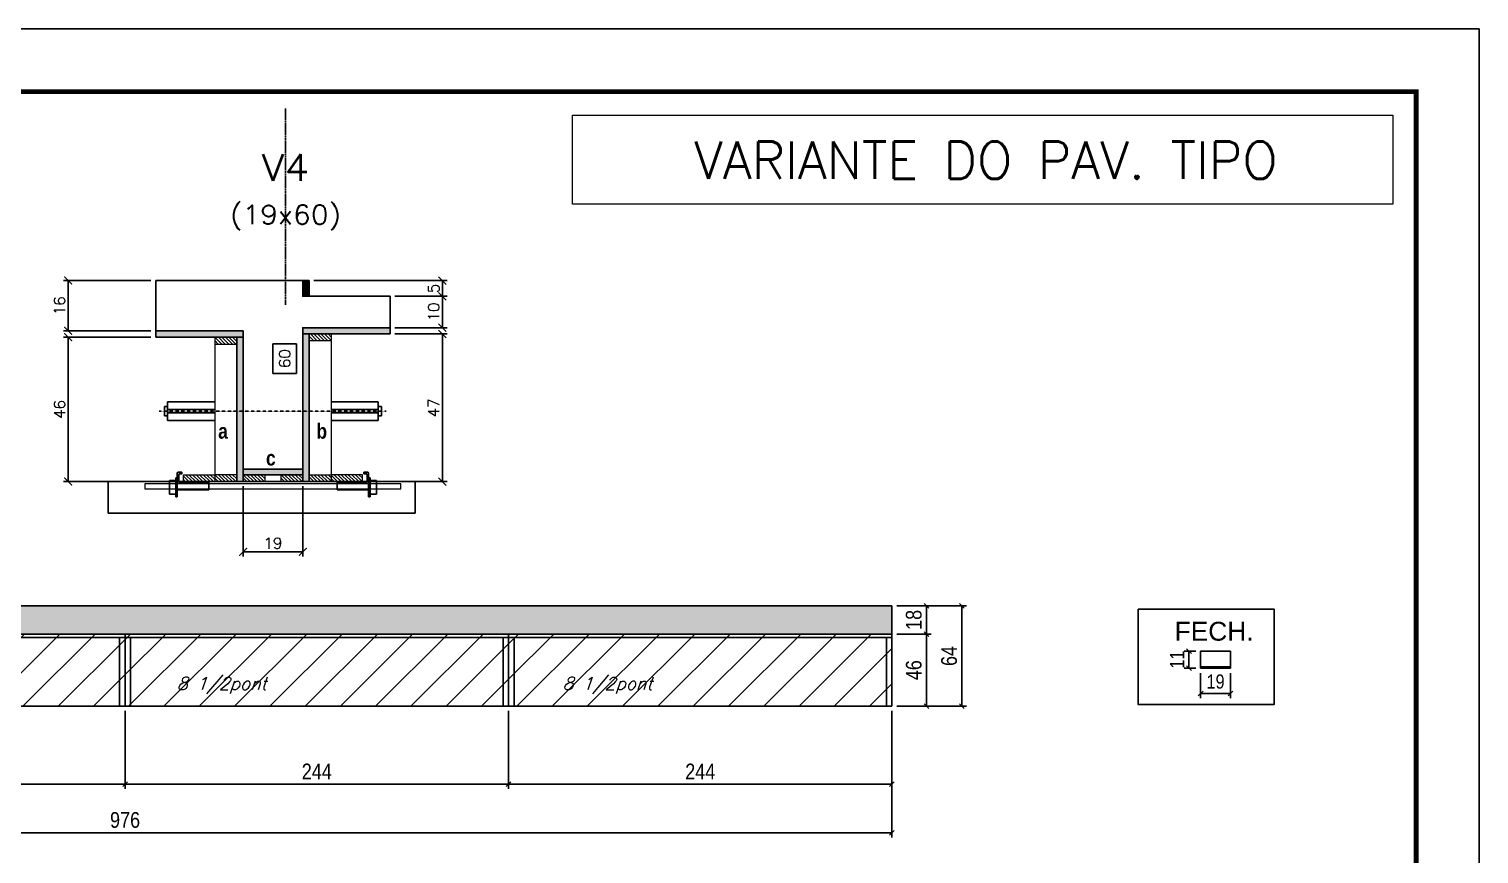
# Model space of a CAD drawing. Extents: x -10448 to -1189, y -11772 to 17235.
# Drawn here: x -6716 to -5793, y 1387 to 1913 of the extents above; entities that cross this region are included whole.
import ezdxf
from ezdxf.enums import TextEntityAlignment as Align

# ---------------------------------------------------------------- set-up
doc = ezdxf.new("R2010")
doc.units = 0
doc.linetypes.add('DASHED', pattern=[0.75, 0.5, -0.25])
doc.linetypes.add('HIDDEN', pattern=[0.375, 0.25, -0.125])
for name, color, linetype in [('5', 5, 'Continuous'), ('barrote', 251, 'Continuous'), ('COTA', 241, 'Continuous'), ('Cota Seção (2x)', 4, 'Continuous'), ('detalhes', 4, 'Continuous'), ('Painéis', 200, 'Continuous'), ('presilha', 1, 'Continuous'), ('Reaproveitamento', 251, 'Continuous'), ('SARR_2.2x7', 40, 'Continuous'), ('SARR_3.5x7', 81, 'Continuous'), ('TENSOR', 3, 'Continuous'), ('texto', 7, 'Continuous'), ('Texto de Titulo', 7, 'Continuous'), ('Texto Qtd Sarr', 242, 'Continuous')]:
    doc.layers.add(name, color=color, linetype=linetype)
for name, color, linetype, lineweight in [('CONCRETO', 251, 'Continuous', 25), ('Folhas', 255, 'Continuous', 9), ('Hachura', 251, 'Continuous', 9), ('Madeira', 126, 'Continuous', 18), ('SARRAFO DE PRESSAO', 251, 'DASHED', 9), ('SCO-___-LAJ', 2, 'Continuous', 0), ('Texto Seção', 7, 'Continuous', 15)]:
    doc.layers.add(name, color=color, linetype=linetype, lineweight=lineweight)
doc.layers.add('Laje_Perimetro', color=7, linetype='Continuous', plot=False)
doc.styles.add('COTA TECNICA', font='techl___.ttf', dxfattribs={"height": 10})
doc.styles.add('COTA TECNICA-50', font='techl___.ttf', dxfattribs={"height": 9})
doc.styles.add('REGUA-120', font='ROMANS.shx', dxfattribs={"height": 15})
doc.styles.add('Romans', font='romans.shx')
doc.styles.get("Standard").update_dxf_attribs({"font": 'arial.ttf'})
doc.styles.add('TECNICA', font='techb___.ttf', dxfattribs={"height": 10})
doc.dimstyles.new('COTA PAINEL-50', dxfattribs={"dimtxt": 9, "dimasz": 3, "dimexe": 3, "dimexo": 3, "dimgap": 3, "dimtad": 1, "dimdec": 1, "dimzin": 12, "dimdsep": 46, "dimtxsty": 'COTA TECNICA-50', "dimblk1": 'OBLIQUE', "dimblk2": 'OBLIQUE', "dimsah": 1, "dimcen": 0.9, "dimclrd": 4, "dimclre": 4, "dimclrt": 240, "dimadec": 1, "dimazin": 3, "dimtfac": 1, "dimtdec": 1, "dimtmove": 0, "dimatfit": 3, "dimfxl": 1, "dimtolj": 1, "dimtzin": 12, "dimarcsym": 0})
doc.dimstyles.new('Cota Seção (2x)', dxfattribs={"dimtxt": 7, "dimasz": 5, "dimexe": 3, "dimexo": 3, "dimgap": 2, "dimtad": 3, "dimdec": 1, "dimlfac": 0.5, "dimzin": 12, "dimdsep": 46, "dimtxsty": 'Romans', "dimblk": 'ARCHTICK', "dimcen": 0, "dimclrd": 4, "dimclre": 4, "dimclrt": 1, "dimadec": 1, "dimazin": 3, "dimtfac": 1, "dimtdec": 1, "dimtmove": 0, "dimatfit": 3, "dimldrblk": 'OBLIQUE', "dimfxl": 1, "dimtolj": 1, "dimtzin": 12, "dimarcsym": 0})
doc.dimstyles.new('Cota Seção interna', dxfattribs={"dimtxt": 7, "dimasz": 6, "dimexe": 0.18, "dimexo": 2, "dimgap": -4, "dimtad": 3, "dimdec": 1, "dimlfac": 0.5, "dimzin": 12, "dimdsep": 46, "dimtxsty": 'Romans', "dimblk": 'ARCHTICK', "dimcen": 0.09, "dimse1": 1, "dimse2": 1, "dimsd1": 1, "dimsd2": 1, "dimclrd": 180, "dimclre": 5, "dimclrt": 1, "dimadec": 0, "dimazin": 3, "dimtfac": 1, "dimtdec": 1, "dimtofl": 0, "dimtmove": 0, "dimatfit": 3, "dimldrblk": 'ARCHTICK', "dimfxl": 1, "dimtolj": 1, "dimtzin": 0, "dimarcsym": 0})
doc.dimstyles.new('PAINEL', dxfattribs={"dimtxt": 10, "dimasz": 3, "dimexe": 3, "dimexo": 3, "dimgap": 3, "dimtad": 1, "dimdec": 1, "dimzin": 12, "dimdsep": 46, "dimtxsty": 'COTA TECNICA', "dimblk1": 'OBLIQUE', "dimblk2": 'OBLIQUE', "dimsah": 1, "dimcen": 0.9, "dimclrd": 4, "dimclre": 4, "dimclrt": 240, "dimadec": 1, "dimazin": 3, "dimtfac": 1, "dimtdec": 1, "dimtmove": 0, "dimatfit": 3, "dimfxl": 1, "dimtolj": 1, "dimtzin": 12, "dimarcsym": 0})
pattern_1 = [(45, (-141067.783, -31030.304), (-11.2253202, 11.2253202), [])]

# ---------------------------------------------------------------- blocks, each defined once
blk = doc.blocks.new('9999999999')
at = {"layer": 'Folhas'}
blk.add_lwpolyline([(98138.98, 34190.21), (99623.98, 34190.21), (99623.98, 35240.21), (98138.98, 35240.21)], close=True, dxfattribs=at)
at = {"layer": 'Folhas', "color": 30, "const_width": 3}
blk.add_lwpolyline([(98213.98, 34230.21), (99583.98, 34230.21), (99583.98, 35200.21), (98213.98, 35200.21)], close=True, dxfattribs=at)
blk = doc.blocks.new('_ArchTick')
at = {"color": 0, "linetype": 'ByBlock', "const_width": 0.15}
blk.add_lwpolyline([(-0.5, -0.5), (0.5, 0.5)], dxfattribs=at)
blk = doc.blocks.new('*D964')
at = {"layer": 'COTA', "color": 4, "lineweight": -2, "transparency": 16777216}
for p, q in [((-6483.14, 1718.55), (-6449.93, 1718.55)), ((-6452.93, 1624.55), (-6452.93, 1718.55)), ((-6500.74, 1624.55), (-6449.93, 1624.55))]:
    blk.add_line(p, q, dxfattribs=at)
at = {"layer": 'Defpoints', "color": 0, "transparency": 16777216}
for p in [(-6486.14, 1718.55), (-6452.93, 1718.55), (-6503.74, 1624.55)]:
    blk.add_point(p, dxfattribs=at)
at = {"layer": 'COTA', "color": 4, "lineweight": -2, "transparency": 16777216, "xscale": 5, "yscale": 5, "zscale": 5}
for p, rotation in [((-6452.93, 1718.55), 90), ((-6452.93, 1624.55), 270)]:
    blk.add_blockref('_ArchTick', p, dxfattribs=dict(at, rotation=rotation))
at = {"layer": 'COTA', "color": 1, "transparency": 16777216, "insert": (-6458.43, 1671.55), "char_height": 7, "attachment_point": 5, "rotation": 90, "style": 'Romans'}
blk.add_mtext('\\A1;47', dxfattribs=at)
blk = doc.blocks.new('_Oblique')
at = {"color": 0, "linetype": 'ByBlock', "lineweight": -2}
blk.add_line((-0.5, -0.5), (0.5, 0.5), dxfattribs=at)
blk = doc.blocks.new('*D965')
at = {"layer": 'COTA', "color": 4, "lineweight": -2, "transparency": 16777216}
for p, q in [((-6483.14, 1742.55), (-6449.93, 1742.55)), ((-6452.93, 1742.55), (-6452.93, 1722.55)), ((-6483.14, 1722.55), (-6449.93, 1722.55))]:
    blk.add_line(p, q, dxfattribs=at)
at = {"layer": 'Defpoints', "color": 0, "transparency": 16777216}
for p in [(-6486.14, 1742.55), (-6486.14, 1722.55), (-6452.93, 1722.55)]:
    blk.add_point(p, dxfattribs=at)
at = {"layer": 'COTA', "color": 4, "lineweight": -2, "transparency": 16777216, "xscale": 5, "yscale": 5, "zscale": 5}
for p, rotation in [((-6452.93, 1742.55), 90), ((-6452.93, 1722.55), 270)]:
    blk.add_blockref('_ArchTick', p, dxfattribs=dict(at, rotation=rotation))
at = {"layer": 'COTA', "color": 1, "transparency": 16777216, "insert": (-6458.43, 1732.55), "char_height": 7, "attachment_point": 5, "rotation": 90, "style": 'Romans'}
blk.add_mtext('\\A1;10', dxfattribs=at)
blk = doc.blocks.new('*D966')
at = {"layer": 'COTA', "color": 4, "lineweight": -2, "transparency": 16777216}
for p, q in [((-6638.34, 1716.55), (-6694.01, 1716.55)), ((-6691.01, 1624.55), (-6691.01, 1716.55)), ((-6630.34, 1624.55), (-6694.01, 1624.55))]:
    blk.add_line(p, q, dxfattribs=at)
at = {"layer": 'Defpoints', "color": 0, "transparency": 16777216}
for p in [(-6691.01, 1716.55), (-6635.34, 1716.55), (-6627.34, 1624.55)]:
    blk.add_point(p, dxfattribs=at)
at = {"layer": 'COTA', "color": 4, "lineweight": -2, "transparency": 16777216, "xscale": 5, "yscale": 5, "zscale": 5}
for p, rotation in [((-6691.01, 1716.55), 90), ((-6691.01, 1624.55), 270)]:
    blk.add_blockref('_ArchTick', p, dxfattribs=dict(at, rotation=rotation))
at = {"layer": 'COTA', "color": 1, "transparency": 16777216, "insert": (-6696.51, 1670.55), "char_height": 7, "attachment_point": 5, "rotation": 90, "style": 'Romans'}
blk.add_mtext('\\A1;46', dxfattribs=at)
blk = doc.blocks.new('*D967')
at = {"layer": 'Cota Seção (2x)', "color": 180, "lineweight": -2, "transparency": 16777216}
for p, q in [((-6545.74, 1712.33), (-6560.74, 1712.33)), ((-6560.74, 1712.33), (-6560.74, 1693.33)), ((-6545.74, 1693.33), (-6545.74, 1712.33)), ((-6560.74, 1693.33), (-6545.74, 1693.33))]:
    blk.add_line(p, q, dxfattribs=at)
at = {"layer": 'Defpoints', "color": 0, "transparency": 16777216}
for p in [(-6541.74, 1752.55), (-6541.74, 1752.55), (-6541.74, 1632.55)]:
    blk.add_point(p, dxfattribs=at)
at = {"layer": 'Cota Seção (2x)', "color": 1, "transparency": 16777216, "insert": (-6553.24, 1702.83), "char_height": 7, "attachment_point": 5, "rotation": 90, "style": 'Romans'}
blk.add_mtext('\\A1;60', dxfattribs=at)
blk = doc.blocks.new('PRESILHA METÁLICA 1')
at = {"layer": 'presilha'}
for p, q in [((6, 15.5), (7.5, 15.5)), ((6, -2.5), (6, 15.5)), ((7.5, 10.6), (7.5, 19.9)), ((7.5, 15.5), (7.5, -2.5)), ((12, 21), (8.6, 21)), ((9, 11.6), (9, 18.9)), ((12, 19.5), (9.6, 19.5)), ((12, 21), (12, 19.5)), ((0, 13), (6, 13)), ((0, 13), (0, 0)), ((6, 0), (0, 0)), ((6, 13), (6, 0)), ((37.5, 4.1), (7.5, 4.1)), ((37.5, 11), (9.6, 11)), ((37.5, 11), (37.5, 4.1)), ((7.5, -2.5), (6, -2.5))]:
    blk.add_line(p, q, dxfattribs=at)
for centre, radius, start, end in [((8.6, 19.9), 1.14, 90, 180), ((9.6, 18.9), 0.57, 90, 180), ((9.6, 11.6), 0.57, 180, 270)]:
    blk.add_arc(centre, radius, start, end, dxfattribs=at)
blk = doc.blocks.new('*D968')
at = {"layer": 'COTA', "color": 4, "lineweight": -2, "transparency": 16777216}
for p, q in [((-6579.74, 1621.55), (-6579.74, 1576.82)), ((-6541.74, 1621.55), (-6541.74, 1576.82)), ((-6579.74, 1579.82), (-6541.74, 1579.82))]:
    blk.add_line(p, q, dxfattribs=at)
at = {"layer": 'Defpoints', "color": 0, "transparency": 16777216}
for p in [(-6579.74, 1624.55), (-6541.74, 1624.55), (-6541.74, 1579.82)]:
    blk.add_point(p, dxfattribs=at)
at = {"layer": 'COTA', "color": 4, "lineweight": -2, "transparency": 16777216, "xscale": 5, "yscale": 5, "zscale": 5, "rotation": 180}
blk.add_blockref('_ArchTick', (-6579.74, 1579.82), dxfattribs=at)
at = {"layer": 'COTA', "color": 4, "lineweight": -2, "transparency": 16777216, "xscale": 5, "yscale": 5, "zscale": 5}
blk.add_blockref('_ArchTick', (-6541.74, 1579.82), dxfattribs=at)
at = {"layer": 'COTA', "color": 1, "transparency": 16777216, "insert": (-6560.74, 1585.32), "char_height": 7, "attachment_point": 5, "style": 'Romans'}
blk.add_mtext('\\A1;19', dxfattribs=at)
blk = doc.blocks.new('*D2012')
at = {"layer": 'COTA', "color": 4, "lineweight": -2, "transparency": 16777216}
for p, q in [((-6638.34, 1752.55), (-6694.01, 1752.55)), ((-6691.01, 1752.55), (-6691.01, 1720.55)), ((-6638.34, 1720.55), (-6694.01, 1720.55))]:
    blk.add_line(p, q, dxfattribs=at)
at = {"layer": 'Defpoints', "color": 0, "transparency": 16777216}
for p in [(-6635.34, 1752.55), (-6691.01, 1720.55), (-6635.34, 1720.55)]:
    blk.add_point(p, dxfattribs=at)
at = {"layer": 'COTA', "color": 4, "lineweight": -2, "transparency": 16777216, "xscale": 5, "yscale": 5, "zscale": 5}
for p, rotation in [((-6691.01, 1752.55), 90), ((-6691.01, 1720.55), 270)]:
    blk.add_blockref('_ArchTick', p, dxfattribs=dict(at, rotation=rotation))
at = {"layer": 'COTA', "color": 1, "transparency": 16777216, "insert": (-6696.51, 1736.55), "char_height": 7, "attachment_point": 5, "rotation": 90, "style": 'Romans'}
blk.add_mtext('\\A1;16', dxfattribs=at)
blk = doc.blocks.new('*D2013')
at = {"layer": 'COTA', "color": 4, "lineweight": -2, "transparency": 16777216}
for p, q in [((-6534.74, 1752.55), (-6449.93, 1752.55)), ((-6452.93, 1742.55), (-6452.93, 1752.55)), ((-6483.14, 1742.55), (-6449.93, 1742.55))]:
    blk.add_line(p, q, dxfattribs=at)
at = {"layer": 'Defpoints', "color": 0, "transparency": 16777216}
for p in [(-6537.74, 1752.55), (-6452.93, 1752.55), (-6486.14, 1742.55)]:
    blk.add_point(p, dxfattribs=at)
at = {"layer": 'COTA', "color": 4, "lineweight": -2, "transparency": 16777216, "xscale": 5, "yscale": 5, "zscale": 5}
for p, rotation in [((-6452.93, 1752.55), 90), ((-6452.93, 1742.55), 270)]:
    blk.add_blockref('_ArchTick', p, dxfattribs=dict(at, rotation=rotation))
at = {"layer": 'COTA', "color": 1, "transparency": 16777216, "insert": (-6458.43, 1747.55), "char_height": 7, "attachment_point": 5, "rotation": 90, "style": 'Romans'}
blk.add_mtext('\\A1;5', dxfattribs=at)
blk = doc.blocks.new('titulo1')
at = {"layer": 'Defpoints', "color": 252, "linetype": 'HIDDEN', "ltscale": 2}
blk.add_line((0, 0), (0, 125), dxfattribs=at)
at = {"layer": 'Defpoints', "style": 'Romans', "oblique": 15}
blk.add_attdef('FOLHA', text='', height=10, dxfattribs=at).set_placement((0, 15.58), align=Align.MIDDLE_CENTER)
at = {"layer": 'Texto Qtd Sarr', "color": 3, "style": 'Romans', "oblique": 15}
for tag, height, p in [('TITULO', 17, (0, 71.45)), ('SEÇÃO', 12, (0, 41.55))]:
    blk.add_attdef(tag, text='', height=height, dxfattribs=at).set_placement(p, align=Align.MIDDLE_CENTER)
blk = doc.blocks.new('*D946')
at = {"layer": 'COTA', "color": 4, "linetype": 'ByBlock', "lineweight": -2, "transparency": 16777216}
for p, q in [((-6163.82, 1527.49), (-6141.82, 1527.49)), ((-6144.82, 1481.49), (-6144.82, 1527.49)), ((-6163.82, 1481.49), (-6141.82, 1481.49))]:
    blk.add_line(p, q, dxfattribs=at)
at = {"layer": 'Defpoints', "color": 0, "linetype": 'ByBlock', "transparency": 16777216}
for p in [(-6166.82, 1527.49), (-6144.82, 1527.49), (-6166.82, 1481.49)]:
    blk.add_point(p, dxfattribs=at)
at = {"layer": 'COTA', "color": 4, "linetype": 'ByBlock', "lineweight": -2, "transparency": 16777216, "xscale": 3, "yscale": 3, "zscale": 3}
for p, rotation in [((-6144.82, 1527.49), 90), ((-6144.82, 1481.49), 270)]:
    blk.add_blockref('_Oblique', p, dxfattribs=dict(at, rotation=rotation))
at = {"layer": 'COTA', "color": 240, "linetype": 'ByBlock', "transparency": 16777216, "insert": (-6152.92, 1504.49), "char_height": 10, "attachment_point": 5, "rotation": 90, "style": 'COTA TECNICA'}
blk.add_mtext('\\A1;46', dxfattribs=at)
blk = doc.blocks.new('*D947')
at = {"layer": 'COTA', "color": 4, "linetype": 'ByBlock', "lineweight": -2, "transparency": 16777216}
for p, q in [((-6163.82, 1545.49), (-6141.82, 1545.49)), ((-6144.82, 1527.49), (-6144.82, 1545.49)), ((-6163.82, 1527.49), (-6141.82, 1527.49))]:
    blk.add_line(p, q, dxfattribs=at)
at = {"layer": 'Defpoints', "color": 0, "linetype": 'ByBlock', "transparency": 16777216}
for p in [(-6166.82, 1545.49), (-6144.82, 1545.49), (-6166.82, 1527.49)]:
    blk.add_point(p, dxfattribs=at)
at = {"layer": 'COTA', "color": 4, "linetype": 'ByBlock', "lineweight": -2, "transparency": 16777216, "xscale": 3, "yscale": 3, "zscale": 3}
for p, rotation in [((-6144.82, 1545.49), 90), ((-6144.82, 1527.49), 270)]:
    blk.add_blockref('_Oblique', p, dxfattribs=dict(at, rotation=rotation))
at = {"layer": 'COTA', "color": 240, "linetype": 'ByBlock', "transparency": 16777216, "insert": (-6152.92, 1536.49), "char_height": 10, "attachment_point": 5, "rotation": 90, "style": 'COTA TECNICA'}
blk.add_mtext('\\A1;18', dxfattribs=at)
blk = doc.blocks.new('*D948')
at = {"layer": 'COTA', "color": 4, "linetype": 'ByBlock', "lineweight": -2, "transparency": 16777216}
for p, q in [((-6163.82, 1545.49), (-6119.32, 1545.49)), ((-6122.32, 1481.49), (-6122.32, 1545.49)), ((-6163.82, 1481.49), (-6119.32, 1481.49))]:
    blk.add_line(p, q, dxfattribs=at)
at = {"layer": 'Defpoints', "color": 0, "linetype": 'ByBlock', "transparency": 16777216}
for p in [(-6166.82, 1545.49), (-6122.32, 1545.49), (-6166.82, 1481.49)]:
    blk.add_point(p, dxfattribs=at)
at = {"layer": 'COTA', "color": 4, "linetype": 'ByBlock', "lineweight": -2, "transparency": 16777216, "xscale": 3, "yscale": 3, "zscale": 3}
for p, rotation in [((-6122.32, 1545.49), 90), ((-6122.32, 1481.49), 270)]:
    blk.add_blockref('_Oblique', p, dxfattribs=dict(at, rotation=rotation))
at = {"layer": 'COTA', "color": 240, "linetype": 'ByBlock', "transparency": 16777216, "insert": (-6130.42, 1513.49), "char_height": 10, "attachment_point": 5, "rotation": 90, "style": 'COTA TECNICA'}
blk.add_mtext('\\A1;64', dxfattribs=at)
blk = doc.blocks.new('*D950')
at = {"layer": 'COTA', "color": 4, "linetype": 'ByBlock', "lineweight": -2, "transparency": 16777216}
for p, q in [((-6898.82, 1478.49), (-6898.82, 1428.91)), ((-6654.82, 1478.49), (-6654.82, 1428.91)), ((-6898.82, 1431.91), (-6654.82, 1431.91))]:
    blk.add_line(p, q, dxfattribs=at)
at = {"layer": 'Defpoints', "color": 0, "linetype": 'ByBlock', "transparency": 16777216}
for p in [(-6898.82, 1481.49), (-6654.82, 1481.49), (-6654.82, 1431.91)]:
    blk.add_point(p, dxfattribs=at)
at = {"layer": 'COTA', "color": 4, "linetype": 'ByBlock', "lineweight": -2, "transparency": 16777216, "xscale": 3, "yscale": 3, "zscale": 3, "rotation": 180}
blk.add_blockref('_Oblique', (-6898.82, 1431.91), dxfattribs=at)
at = {"layer": 'COTA', "color": 4, "linetype": 'ByBlock', "lineweight": -2, "transparency": 16777216, "xscale": 3, "yscale": 3, "zscale": 3}
blk.add_blockref('_Oblique', (-6654.82, 1431.91), dxfattribs=at)
at = {"layer": 'COTA', "color": 240, "linetype": 'ByBlock', "transparency": 16777216, "insert": (-6776.82, 1439.98), "char_height": 10, "attachment_point": 5, "style": 'COTA TECNICA'}
blk.add_mtext('\\A1;244', dxfattribs=at)
blk = doc.blocks.new('*D951')
at = {"layer": 'COTA', "color": 4, "linetype": 'ByBlock', "lineweight": -2, "transparency": 16777216}
for p, q in [((-7142.82, 1478.49), (-7142.82, 1397.92)), ((-6166.82, 1478.49), (-6166.82, 1397.92)), ((-7142.82, 1400.92), (-6166.82, 1400.92))]:
    blk.add_line(p, q, dxfattribs=at)
at = {"layer": 'Defpoints', "color": 0, "linetype": 'ByBlock', "transparency": 16777216}
for p in [(-7142.82, 1481.49), (-6166.82, 1481.49), (-6166.82, 1400.92)]:
    blk.add_point(p, dxfattribs=at)
at = {"layer": 'COTA', "color": 4, "linetype": 'ByBlock', "lineweight": -2, "transparency": 16777216, "xscale": 3, "yscale": 3, "zscale": 3, "rotation": 180}
blk.add_blockref('_Oblique', (-7142.82, 1400.92), dxfattribs=at)
at = {"layer": 'COTA', "color": 4, "linetype": 'ByBlock', "lineweight": -2, "transparency": 16777216, "xscale": 3, "yscale": 3, "zscale": 3}
blk.add_blockref('_Oblique', (-6166.82, 1400.92), dxfattribs=at)
at = {"layer": 'COTA', "color": 240, "linetype": 'ByBlock', "transparency": 16777216, "insert": (-6654.82, 1409.05), "char_height": 10, "attachment_point": 5, "style": 'COTA TECNICA'}
blk.add_mtext('\\A1;976', dxfattribs=at)
blk = doc.blocks.new('*D952')
at = {"layer": 'COTA', "color": 4, "linetype": 'ByBlock', "lineweight": -2, "transparency": 16777216}
for p, q in [((-6410.82, 1456.49), (-6410.82, 1428.91)), ((-6166.82, 1444.24), (-6166.82, 1428.91)), ((-6410.82, 1431.91), (-6166.82, 1431.91))]:
    blk.add_line(p, q, dxfattribs=at)
at = {"layer": 'Defpoints', "color": 0, "linetype": 'ByBlock', "transparency": 16777216}
for p in [(-6410.82, 1459.49), (-6166.82, 1447.24), (-6166.82, 1431.91)]:
    blk.add_point(p, dxfattribs=at)
at = {"layer": 'COTA', "color": 4, "linetype": 'ByBlock', "lineweight": -2, "transparency": 16777216, "xscale": 3, "yscale": 3, "zscale": 3, "rotation": 180}
blk.add_blockref('_Oblique', (-6410.82, 1431.91), dxfattribs=at)
at = {"layer": 'COTA', "color": 4, "linetype": 'ByBlock', "lineweight": -2, "transparency": 16777216, "xscale": 3, "yscale": 3, "zscale": 3}
blk.add_blockref('_Oblique', (-6166.82, 1431.91), dxfattribs=at)
at = {"layer": 'COTA', "color": 240, "linetype": 'ByBlock', "transparency": 16777216, "insert": (-6288.82, 1439.98), "char_height": 10, "attachment_point": 5, "style": 'COTA TECNICA'}
blk.add_mtext('\\A1;244', dxfattribs=at)
blk = doc.blocks.new('*D2014')
at = {"layer": 'COTA', "color": 4, "linetype": 'ByBlock', "lineweight": -2, "transparency": 16777216}
for p, q in [((-6654.82, 1478.49), (-6654.82, 1428.91)), ((-6410.82, 1478.49), (-6410.82, 1428.91)), ((-6654.82, 1431.91), (-6410.82, 1431.91))]:
    blk.add_line(p, q, dxfattribs=at)
at = {"layer": 'Defpoints', "color": 0, "linetype": 'ByBlock', "transparency": 16777216}
for p in [(-6654.82, 1481.49), (-6410.82, 1481.49), (-6410.82, 1431.91)]:
    blk.add_point(p, dxfattribs=at)
at = {"layer": 'COTA', "color": 4, "linetype": 'ByBlock', "lineweight": -2, "transparency": 16777216, "xscale": 3, "yscale": 3, "zscale": 3, "rotation": 180}
blk.add_blockref('_Oblique', (-6654.82, 1431.91), dxfattribs=at)
at = {"layer": 'COTA', "color": 4, "linetype": 'ByBlock', "lineweight": -2, "transparency": 16777216, "xscale": 3, "yscale": 3, "zscale": 3}
blk.add_blockref('_Oblique', (-6410.82, 1431.91), dxfattribs=at)
at = {"layer": 'COTA', "color": 240, "linetype": 'ByBlock', "transparency": 16777216, "insert": (-6532.82, 1439.98), "char_height": 10, "attachment_point": 5, "style": 'COTA TECNICA'}
blk.add_mtext('\\A1;244', dxfattribs=at)
blk = doc.blocks.new('*D975')
at = {"layer": 'COTA', "color": 4, "linetype": 'ByBlock', "lineweight": -2, "transparency": 16777216}
for p, q in [((-5970.4, 1502.67), (-5970.4, 1486.6)), ((-5951.4, 1502.67), (-5951.4, 1486.6)), ((-5951.4, 1489.6), (-5970.4, 1489.6))]:
    blk.add_line(p, q, dxfattribs=at)
at = {"layer": 'Defpoints', "color": 0, "linetype": 'ByBlock', "transparency": 16777216}
for p in [(-5970.4, 1505.67), (-5951.4, 1505.67), (-5970.4, 1489.6)]:
    blk.add_point(p, dxfattribs=at)
at = {"layer": 'COTA', "color": 4, "linetype": 'ByBlock', "lineweight": -2, "transparency": 16777216, "xscale": 3, "yscale": 3, "zscale": 3, "rotation": 180}
blk.add_blockref('_Oblique', (-5970.4, 1489.6), dxfattribs=at)
at = {"layer": 'COTA', "color": 4, "linetype": 'ByBlock', "lineweight": -2, "transparency": 16777216, "xscale": 3, "yscale": 3, "zscale": 3}
blk.add_blockref('_Oblique', (-5951.4, 1489.6), dxfattribs=at)
at = {"layer": 'COTA', "color": 240, "linetype": 'ByBlock', "transparency": 16777216, "insert": (-5960.9, 1497.18), "char_height": 9, "attachment_point": 5, "style": 'COTA TECNICA-50'}
blk.add_mtext('\\A1;19', dxfattribs=at)
blk = doc.blocks.new('*D976')
at = {"layer": 'COTA', "color": 4, "linetype": 'ByBlock', "lineweight": -2, "transparency": 16777216}
for p, q in [((-5973.4, 1516.67), (-5980.83, 1516.67)), ((-5977.83, 1505.67), (-5977.83, 1516.67)), ((-5973.4, 1505.67), (-5980.83, 1505.67))]:
    blk.add_line(p, q, dxfattribs=at)
at = {"layer": 'Defpoints', "color": 0, "linetype": 'ByBlock', "transparency": 16777216}
for p in [(-5977.83, 1516.67), (-5970.4, 1516.67), (-5970.4, 1505.67)]:
    blk.add_point(p, dxfattribs=at)
at = {"layer": 'COTA', "color": 4, "linetype": 'ByBlock', "lineweight": -2, "transparency": 16777216, "xscale": 3, "yscale": 3, "zscale": 3}
for p, rotation in [((-5977.83, 1516.67), 90), ((-5977.83, 1505.67), 270)]:
    blk.add_blockref('_Oblique', p, dxfattribs=dict(at, rotation=rotation))
at = {"layer": 'COTA', "color": 240, "linetype": 'ByBlock', "transparency": 16777216, "insert": (-5985.38, 1511.17), "char_height": 9, "attachment_point": 5, "rotation": 90, "style": 'COTA TECNICA-50'}
blk.add_mtext('\\A1;11', dxfattribs=at)

msp = doc.modelspace()

# ---------------------------------------------------------------- hatches: boundary and pattern name
at = {"layer": 'COTA', "linetype": 'ByBlock'}
h = msp.add_hatch(dxfattribs=at)
h.set_pattern_fill('AR-CONC', color=256, scale=0.03)
h.set_pattern_definition([(50, (-141067.7827, -31030.3037), (5.46554007, -0.47817257), [0.5715, -6.2865]), (355, (-141067.7827, -31030.3037), (-1.05730264, 5.73170536), [0.4572, -5.02921753]), (100.4514447, (-141067.327, -31030.3436), (4.40823741, 5.25353256), [0.48570026, -5.34270734]), (46.1842, (-141067.783, -31028.78), (8.13237123, -1.26126984), [0.85725, -9.42975]), (96.6355576, (-141067.105, -31028.885), (7.122124, 7.42278374), [0.7285507, -8.01406824]), (351.184151, (-141067.783, -31028.78), (7.122124, 7.42278374), [0.685799, -7.54379196]), (21, (-141067.0207, -31029.1607), (4.54843174, -3.06795595), [0.5715, -6.2865]), (326, (-141067.0207, -31029.1607), (1.85406085, 5.52563898), [0.4572, -5.0292]), (71.451445, (-141066.6417, -31029.4164), (6.40249258, 2.45768307), [0.48570026, -5.34269813]), (37.5, (-141067.7827, -31030.3037), (0.092658098, 2.536651166), [0, -4.96824, 0, -5.1054, 0, -5.04825]), (7.5, (-141067.7827, -31030.3037), (2.004589875, 3.005417245), [0, -2.91084, 0, -4.85394, 0, -1.92405]), (327.5, (-141069.482, -31030.3037), (4.067717855, -0.17186232), [0, -1.905, 0, -5.9436, 0, -7.8867]), (317.5, (-141070.244, -31030.3037), (4.44387544, 0.76279473), [0, -2.4765, 0, -3.94716, 0, -5.6007])])
h.paths.add_polyline_path([(-7142.82, 1545.49), (-7142.82, 1527.49), (-6166.82, 1527.49), (-6166.82, 1545.49)])
at = {"layer": 'Hachura'}
h = msp.add_hatch(color=256, dxfattribs=at)
h.dxf.hatch_style = 1
h.paths.add_polyline_path([(-6541.74, 1752.55), (-6537.74, 1752.55), (-6537.74, 1742.55), (-6541.74, 1742.55)])
h = msp.add_hatch(color=256, dxfattribs=at)
h.dxf.hatch_style = 1
h.paths.add_polyline_path([(-6635.34, 1716.55), (-6635.34, 1720.55), (-6579.74, 1720.55), (-6579.74, 1716.55)])
h = msp.add_hatch(dxfattribs=at)
h.set_pattern_fill('ANSI31', color=256, scale=0.5, angle=270, style=0)
h.set_pattern_definition([(315, (16379.682, -6517.4958), (1.12253202, 1.12253202), [])])
h.paths.add_polyline_path([(-6583.74, 1712.15), (-6583.74, 1716.55), (-6597.74, 1716.55), (-6597.74, 1712.15)])
h = msp.add_hatch(color=256, dxfattribs=at)
h.dxf.hatch_style = 1
h.paths.add_polyline_path([(-6583.74, 1716.55), (-6579.74, 1716.55), (-6579.74, 1624.55), (-6583.74, 1624.55)])
h = msp.add_hatch(color=256, dxfattribs=at)
h.dxf.hatch_style = 1
h.paths.add_polyline_path([(-6486.14, 1718.55), (-6486.14, 1722.55), (-6541.74, 1722.55), (-6541.74, 1718.55)])
h = msp.add_hatch(color=256, dxfattribs=at)
h.dxf.hatch_style = 1
h.paths.add_polyline_path([(-6537.74, 1718.55), (-6541.74, 1718.55), (-6541.74, 1624.55), (-6537.74, 1624.55)])
h = msp.add_hatch(dxfattribs=at)
h.set_pattern_fill('ANSI31', color=256, scale=0.5, angle=270, style=0)
h.set_pattern_definition([(315, (16370.882, -6515.4958), (1.12253202, 1.12253202), [])])
h.paths.add_polyline_path([(-6537.74, 1714.15), (-6537.74, 1718.55), (-6523.74, 1718.55), (-6523.74, 1714.15)])
h = msp.add_hatch(dxfattribs=at)
h.set_pattern_fill('ANSI31', color=256, scale=0.5, angle=270, style=0)
h.set_pattern_definition([(315, (16385.682, -6605.0958), (1.12253202, 1.12253202), [])])
h.paths.add_polyline_path([(-6617.74, 1624.55), (-6617.74, 1628.95), (-6597.74, 1628.95), (-6597.74, 1624.55)])
h = msp.add_hatch(dxfattribs=at)
h.set_pattern_fill('ANSI31', color=256, scale=0.5, angle=270, style=0)
h.set_pattern_definition([(315, (16379.682, -6605.0958), (1.12253202, 1.12253202), [])])
h.paths.add_polyline_path([(-6583.74, 1624.55), (-6583.74, 1628.95), (-6597.74, 1628.95), (-6597.74, 1624.55)])
h = msp.add_hatch(color=256, dxfattribs=at)
h.dxf.hatch_style = 1
h.paths.add_polyline_path([(-6541.74, 1628.95), (-6541.74, 1632.55), (-6579.74, 1632.55), (-6579.74, 1628.95)])
h = msp.add_hatch(dxfattribs=at)
h.set_pattern_fill('ANSI31', color=256, scale=0.5, angle=270, style=0)
h.set_pattern_definition([(315, (16352.882, -6605.0958), (1.12253202, 1.12253202), [])])
h.paths.add_polyline_path([(-6565.74, 1624.55), (-6565.74, 1628.95), (-6579.74, 1628.95), (-6579.74, 1624.55)])
h = msp.add_hatch(dxfattribs=at)
h.set_pattern_fill('ANSI31', color=256, scale=0.5, angle=270, style=0)
h.set_pattern_definition([(315, (16376.882, -6605.0958), (1.12253202, 1.12253202), [])])
h.paths.add_polyline_path([(-6541.74, 1624.55), (-6541.74, 1628.95), (-6555.74, 1628.95), (-6555.74, 1624.55)])
h = msp.add_hatch(dxfattribs=at)
h.set_pattern_fill('ANSI31', color=256, scale=0.5, angle=270, style=0)
h.set_pattern_definition([(315, (16370.882, -6605.0958), (1.12253202, 1.12253202), [])])
h.paths.add_polyline_path([(-6537.74, 1624.55), (-6537.74, 1628.95), (-6523.74, 1628.95), (-6523.74, 1624.55)])
h = msp.add_hatch(dxfattribs=at)
h.set_pattern_fill('ANSI31', color=256, scale=0.5, angle=270, style=0)
h.set_pattern_definition([(315, (16368.082, -6605.0958), (1.12253202, 1.12253202), [])])
h.paths.add_polyline_path([(-6503.74, 1624.55), (-6503.74, 1628.95), (-6523.74, 1628.95), (-6523.74, 1624.55)])
at = {"layer": 'Reaproveitamento', "linetype": 'ByBlock'}
h = msp.add_hatch(dxfattribs=at)
h.set_pattern_fill('ANSI31', color=256, scale=5)
h.set_pattern_definition(pattern_1)
h.paths.add_polyline_path([(-6898.82, 1527.49), (-6898.82, 1481.49), (-6654.82, 1481.49), (-6654.82, 1527.49)])
h = msp.add_hatch(dxfattribs=at)
h.set_pattern_fill('ANSI31', color=256, scale=5)
h.set_pattern_definition(pattern_1)
h.paths.add_polyline_path([(-6654.82, 1527.49), (-6654.82, 1481.49), (-6410.82, 1481.49), (-6410.82, 1527.49)])
h = msp.add_hatch(dxfattribs=at)
h.set_pattern_fill('ANSI31', color=256, scale=5)
h.set_pattern_definition(pattern_1)
h.paths.add_polyline_path([(-6410.82, 1527.49), (-6410.82, 1481.49), (-6166.82, 1481.49), (-6166.82, 1527.49)])

# ---------------------------------------------------------------- linework, layer by layer
at = {"ltscale": 3}
for p, q in [((-6629.74, 1672.4), (-6629.74, 1666.4)), ((-6629.74, 1672.4), (-6627.74, 1672.4)), ((-6627.74, 1675.4), (-6627.74, 1663.4)), ((-6627.74, 1675.4), (-6597.74, 1675.4)), ((-6597.74, 1670.4), (-6627.74, 1670.4)), ((-6493.74, 1675.4), (-6523.74, 1675.4)), ((-6523.74, 1670.4), (-6493.74, 1670.4)), ((-6493.74, 1675.4), (-6493.74, 1663.4)), ((-6493.74, 1672.4), (-6491.74, 1672.4)), ((-6491.74, 1672.4), (-6491.74, 1666.4)), ((-6627.74, 1666.4), (-6629.74, 1666.4)), ((-6597.74, 1668.4), (-6627.74, 1668.4)), ((-6627.74, 1663.4), (-6597.74, 1663.4)), ((-6523.74, 1668.4), (-6493.74, 1668.4)), ((-6493.74, 1663.4), (-6523.74, 1663.4)), ((-6493.74, 1666.4), (-6491.74, 1666.4))]:
    msp.add_line(p, q, dxfattribs=at)
at = {"linetype": 'ByBlock'}
msp.add_lwpolyline([(-6010.12, 1543.35), (-5923.63, 1543.35), (-5923.63, 1482.56), (-6010.12, 1482.56)], close=True, dxfattribs=at)
at = {"layer": 'barrote'}
msp.add_lwpolyline([(-6470.28, 1604.55), (-6665.47, 1604.55), (-6665.47, 1624.55), (-6470.28, 1624.55)], close=True, dxfattribs=at)
at = {"layer": 'CONCRETO'}
for p, q in [((-6541.74, 1752.55), (-6635.34, 1752.55)), ((-6635.34, 1752.55), (-6635.34, 1720.55)), ((-6486.14, 1742.55), (-6541.74, 1742.55)), ((-6486.14, 1722.55), (-6486.14, 1742.55)), ((-6635.34, 1720.55), (-6579.74, 1720.55)), ((-6579.74, 1720.55), (-6579.74, 1632.55)), ((-6486.14, 1722.55), (-6541.74, 1722.55)), ((-6541.74, 1722.55), (-6541.74, 1632.55)), ((-6597.74, 1624.55), (-6597.74, 1624.55)), ((-6579.74, 1632.55), (-6541.74, 1632.55)), ((-6579.74, 1624.55), (-6579.74, 1624.55)), ((-6523.74, 1624.55), (-6523.74, 1624.55))]:
    msp.add_line(p, q, dxfattribs=at)
at = {"layer": 'COTA', "linetype": 'ByBlock'}
for p in [(-7142.82, 1545.49), (-6166.82, 1527.49)]:
    msp.add_line(p, (-6166.82, 1545.49), dxfattribs=at)
at = {"layer": 'detalhes', "color": 250}
msp.add_line((-6470.28, 1604.55), (-6470.28, 1624.55), dxfattribs=at)
at = {"layer": 'Laje_Perimetro'}
msp.add_lwpolyline([(-5793.28, 1912.75), (-7278.28, 1912.75), (-7278.28, 862.75), (-5793.28, 862.75)], close=True, dxfattribs=at)
at = {"layer": 'Madeira'}
for points in [[(-6583.74, 1712.15), (-6583.74, 1716.55), (-6597.74, 1716.55), (-6597.74, 1712.15)], [(-6583.74, 1716.55), (-6597.74, 1716.55), (-6597.74, 1624.55), (-6583.74, 1624.55)], [(-6537.74, 1714.15), (-6537.74, 1718.55), (-6523.74, 1718.55), (-6523.74, 1714.15)], [(-6537.74, 1718.55), (-6523.74, 1718.55), (-6523.74, 1624.55), (-6537.74, 1624.55)], [(-6617.74, 1624.55), (-6617.74, 1628.95), (-6597.74, 1628.95), (-6597.74, 1624.55)], [(-6583.74, 1624.55), (-6583.74, 1628.95), (-6597.74, 1628.95), (-6597.74, 1624.55)], [(-6565.74, 1624.55), (-6565.74, 1628.95), (-6579.74, 1628.95), (-6579.74, 1624.55)], [(-6541.74, 1624.55), (-6541.74, 1628.95), (-6555.74, 1628.95), (-6555.74, 1624.55)], [(-6537.74, 1624.55), (-6537.74, 1628.95), (-6523.74, 1628.95), (-6523.74, 1624.55)], [(-6503.74, 1624.55), (-6503.74, 1628.95), (-6523.74, 1628.95), (-6523.74, 1624.55)]]:
    msp.add_lwpolyline(points, close=True, dxfattribs=at)
at = {"layer": 'Painéis', "linetype": 'ByBlock'}
for p, q in [((-7142.82, 1527.49), (-6166.82, 1527.49)), ((-6654.82, 1481.49), (-6654.82, 1527.49)), ((-6410.82, 1481.49), (-6410.82, 1527.49)), ((-6166.82, 1481.49), (-6166.82, 1527.49)), ((-5970.4, 1516.67), (-5970.4, 1505.67)), ((-5951.4, 1516.67), (-5970.4, 1516.67)), ((-5951.4, 1505.67), (-5951.4, 1516.67)), ((-5970.4, 1505.67), (-5951.4, 1505.67)), ((-7142.82, 1481.49), (-6166.82, 1481.49))]:
    msp.add_line(p, q, dxfattribs=at)
at = {"layer": 'Painéis'}
for points in [[(-6541.74, 1752.55), (-6537.74, 1752.55), (-6537.74, 1742.55), (-6541.74, 1742.55)], [(-6635.34, 1716.55), (-6635.34, 1720.55), (-6579.74, 1720.55), (-6579.74, 1716.55)], [(-6583.74, 1716.55), (-6579.74, 1716.55), (-6579.74, 1624.55), (-6583.74, 1624.55)], [(-6486.14, 1718.55), (-6486.14, 1722.55), (-6541.74, 1722.55), (-6541.74, 1718.55)], [(-6537.74, 1718.55), (-6541.74, 1718.55), (-6541.74, 1624.55), (-6537.74, 1624.55)], [(-6541.74, 1628.95), (-6541.74, 1632.55), (-6579.74, 1632.55), (-6579.74, 1628.95)]]:
    msp.add_lwpolyline(points, close=True, dxfattribs=at)
at = {"layer": 'SARR_2.2x7', "linetype": 'Continuous'}
for p, q in [((-6898.82, 1525.29), (-6654.82, 1525.29)), ((-6654.82, 1525.29), (-6410.82, 1525.29)), ((-6410.82, 1525.29), (-6166.82, 1525.29)), ((-5951.4, 1506.67), (-5970.4, 1506.67))]:
    msp.add_line(p, q, dxfattribs=at)
at = {"layer": 'SARR_3.5x7'}
for p, q in [((-6658.32, 1525.29), (-6658.32, 1481.49)), ((-6654.82, 1525.29), (-6654.82, 1481.49)), ((-6651.32, 1525.29), (-6651.32, 1481.49)), ((-6414.32, 1525.29), (-6414.32, 1481.49)), ((-6410.82, 1525.29), (-6410.82, 1481.49)), ((-6407.32, 1525.29), (-6407.32, 1481.49)), ((-6170.32, 1525.29), (-6170.32, 1481.49)), ((-6166.82, 1527.49), (-6166.82, 1481.49)), ((-6658.32, 1481.49), (-6654.82, 1481.49)), ((-6654.82, 1481.49), (-6651.32, 1481.49)), ((-6414.32, 1481.49), (-6410.82, 1481.49)), ((-6410.82, 1481.49), (-6407.32, 1481.49)), ((-6170.32, 1481.49), (-6166.82, 1481.49))]:
    msp.add_line(p, q, dxfattribs=at)
at = {"layer": 'SCO-___-LAJ', "color": 1}
msp.add_lwpolyline([(-6479.29, 1623.21), (-6642.19, 1623.21), (-6642.19, 1620.01), (-6479.29, 1620.01)], close=True, dxfattribs=at)
at = {"layer": 'TENSOR', "linetype": 'HIDDEN', "ltscale": 0.5}
msp.add_line((-6488.74, 1669.4), (-6633.04, 1669.4), dxfattribs=at)
at = {"layer": 'Texto Seção'}
msp.add_lwpolyline([(-6370.17, 1857.86), (-5848.18, 1857.86), (-5848.18, 1801.18), (-6370.17, 1801.18)], close=True, dxfattribs=at)

# ---------------------------------------------------------------- block references
at = {"layer": 'presilha', "yscale": 0.6666666666666666, "zscale": 0.6666666666666666}
for p, xscale in [((-6626.61, 1616.58), 0.6666666666666666), ((-6494.87, 1616.58), -0.6666666666666666)]:
    msp.add_blockref('PRESILHA METÁLICA 1', p, dxfattribs=dict(at, xscale=xscale))
at = {"layer": 'SARRAFO DE PRESSAO', "color": 6, "linetype": 'ByBlock'}
msp.add_blockref('9999999999', (-105417.26, -33327.45), dxfattribs=at)
at = {"layer": 'Texto Seção'}
ref = msp.add_blockref('titulo1', (-6552.74, 1737.07), dxfattribs=at)
ref.add_attrib('TITULO', 'V4', dxfattribs={"layer": 'Texto de Titulo', "color": 7, "height": 17, "style": 'Romans', "width": 1.1}).set_placement((-6552.74, 1824.57), align=Align.MIDDLE_CENTER)
ref.add_attrib('SEÇÃO', '(19x60)', dxfattribs={"layer": 'Texto de Titulo', "color": 7, "height": 12, "style": 'Romans', "width": 1.1}).set_placement((-6552.74, 1794.57), align=Align.MIDDLE_CENTER)

# ---------------------------------------------------------------- texts
at = {"layer": '5', "color": 7, "linetype": 'Continuous'}
msp.add_text('FECH.', height=12, rotation=359.99996, dxfattribs=at).set_placement((-5986.99, 1523.26))
at = {"layer": 'detalhes', "style": 'TECNICA'}
for s, p in [('b', (-6533.02, 1651.87)), ('a', (-6595.57, 1651.88)), ('c', (-6565.14, 1634.78))]:
    msp.add_text(s, height=9.6, dxfattribs=at).set_placement(p)
at = {"layer": 'texto', "color": 2, "char_height": 8, "attachment_point": 5, "style": 'Romans'}
for insert in [(-6593.32, 1494.71), (-6347.82, 1494.71)]:
    msp.add_mtext('{\\Q19;\\C256;8 1/2pont}', dxfattribs=dict(at, insert=insert))
at = {"layer": 'Texto Seção', "insert": (-6427.29, 1817.29), "char_height": 23.7362, "width": 640.4194, "attachment_point": 7, "style": 'REGUA-120'}
msp.add_mtext('\\pxqc,t6;^JVARIANTE DO PAV. TIPO', dxfattribs=at)

# ---------------------------------------------------------------- dimensions: what is measured, and where the dimension line sits
at = {"layer": 'COTA'}
for base, p1, p2, picture, middle in [((-6691.01, 1720.55), (-6635.34, 1752.55), (-6635.34, 1720.55), '*D2012', (-6696.51, 1736.55)), ((-6452.93, 1752.55), (-6486.14, 1742.55), (-6537.74, 1752.55), '*D2013', (-6458.43, 1747.55)), ((-6452.93, 1722.55), (-6486.14, 1742.55), (-6486.14, 1722.55), '*D965', (-6458.43, 1732.55)), ((-6691.01, 1716.55), (-6627.34, 1624.55), (-6635.34, 1716.55), '*D966', (-6696.51, 1670.55)), ((-6452.93, 1718.55), (-6503.74, 1624.55), (-6486.14, 1718.55), '*D964', (-6458.43, 1671.55))]:
    dim = msp.add_linear_dim(base=base, p1=p1, p2=p2, angle=90, dimstyle='Cota Seção (2x)', dxfattribs=at)
    dim.commit()
    dim.dimension.update_dxf_attribs({"geometry": picture, "text_midpoint": middle})
dim = msp.add_linear_dim(base=(-6541.74, 1579.82), p1=(-6579.74, 1624.55), p2=(-6541.74, 1624.55), dimstyle='Cota Seção (2x)', dxfattribs=at)
dim.commit()
dim.dimension.update_dxf_attribs({"geometry": '*D968', "text_midpoint": (-6560.74, 1585.32)})
at = {"layer": 'COTA', "linetype": 'ByBlock'}
for base, p1, p2, dimstyle, picture, middle in [((-6144.82, 1545.49), (-6166.82, 1527.49), (-6166.82, 1545.49), 'PAINEL', '*D947', (-6152.92, 1536.49)), ((-6122.32, 1545.49), (-6166.82, 1481.49), (-6166.82, 1545.49), 'PAINEL', '*D948', (-6130.42, 1513.49)), ((-6144.82, 1527.49), (-6166.82, 1481.49), (-6166.82, 1527.49), 'PAINEL', '*D946', (-6152.92, 1504.49)), ((-5977.83, 1516.67), (-5970.4, 1505.67), (-5970.4, 1516.67), 'COTA PAINEL-50', '*D976', (-5985.38, 1511.17))]:
    dim = msp.add_linear_dim(base=base, p1=p1, p2=p2, angle=90, dimstyle=dimstyle, dxfattribs=at)
    dim.commit()
    dim.dimension.update_dxf_attribs({"geometry": picture, "text_midpoint": middle})
for base, p1, p2, dimstyle, picture, middle in [((-5970.4, 1489.6), (-5951.4, 1505.67), (-5970.4, 1505.67), 'COTA PAINEL-50', '*D975', (-5960.9, 1497.18)), ((-6166.82, 1400.92), (-7142.82, 1481.49), (-6166.82, 1481.49), 'PAINEL', '*D951', (-6654.82, 1409.05)), ((-6410.82, 1431.91), (-6654.82, 1481.49), (-6410.82, 1481.49), 'PAINEL', '*D2014', (-6532.82, 1439.98)), ((-6166.82, 1431.91), (-6410.82, 1459.49), (-6166.82, 1447.24), 'PAINEL', '*D952', (-6288.82, 1439.98))]:
    dim = msp.add_linear_dim(base=base, p1=p1, p2=p2, dimstyle=dimstyle, dxfattribs=at)
    dim.commit()
    dim.dimension.update_dxf_attribs({"geometry": picture, "text_midpoint": middle})
dim = msp.add_linear_dim(base=(-6654.82, 1431.91), p1=(-6898.82, 1481.49), p2=(-6654.82, 1481.49), dimstyle='PAINEL', override={"dimtmove": 1}, dxfattribs=at)
dim.commit()
dim.dimension.update_dxf_attribs({"geometry": '*D950', "text_midpoint": (-6776.82, 1439.98)})
at = {"layer": 'Cota Seção (2x)'}
dim = msp.add_linear_dim(base=(-6541.74, 1752.55), p1=(-6541.74, 1632.55), p2=(-6541.74, 1752.55), angle=90, dimstyle='Cota Seção interna', dxfattribs=at)
dim.commit()
dim.dimension.update_dxf_attribs({"geometry": '*D967', "text_midpoint": (-6541.74, 1702.83), "dimtype": 160})

doc.saveas('drawing.dxf')
